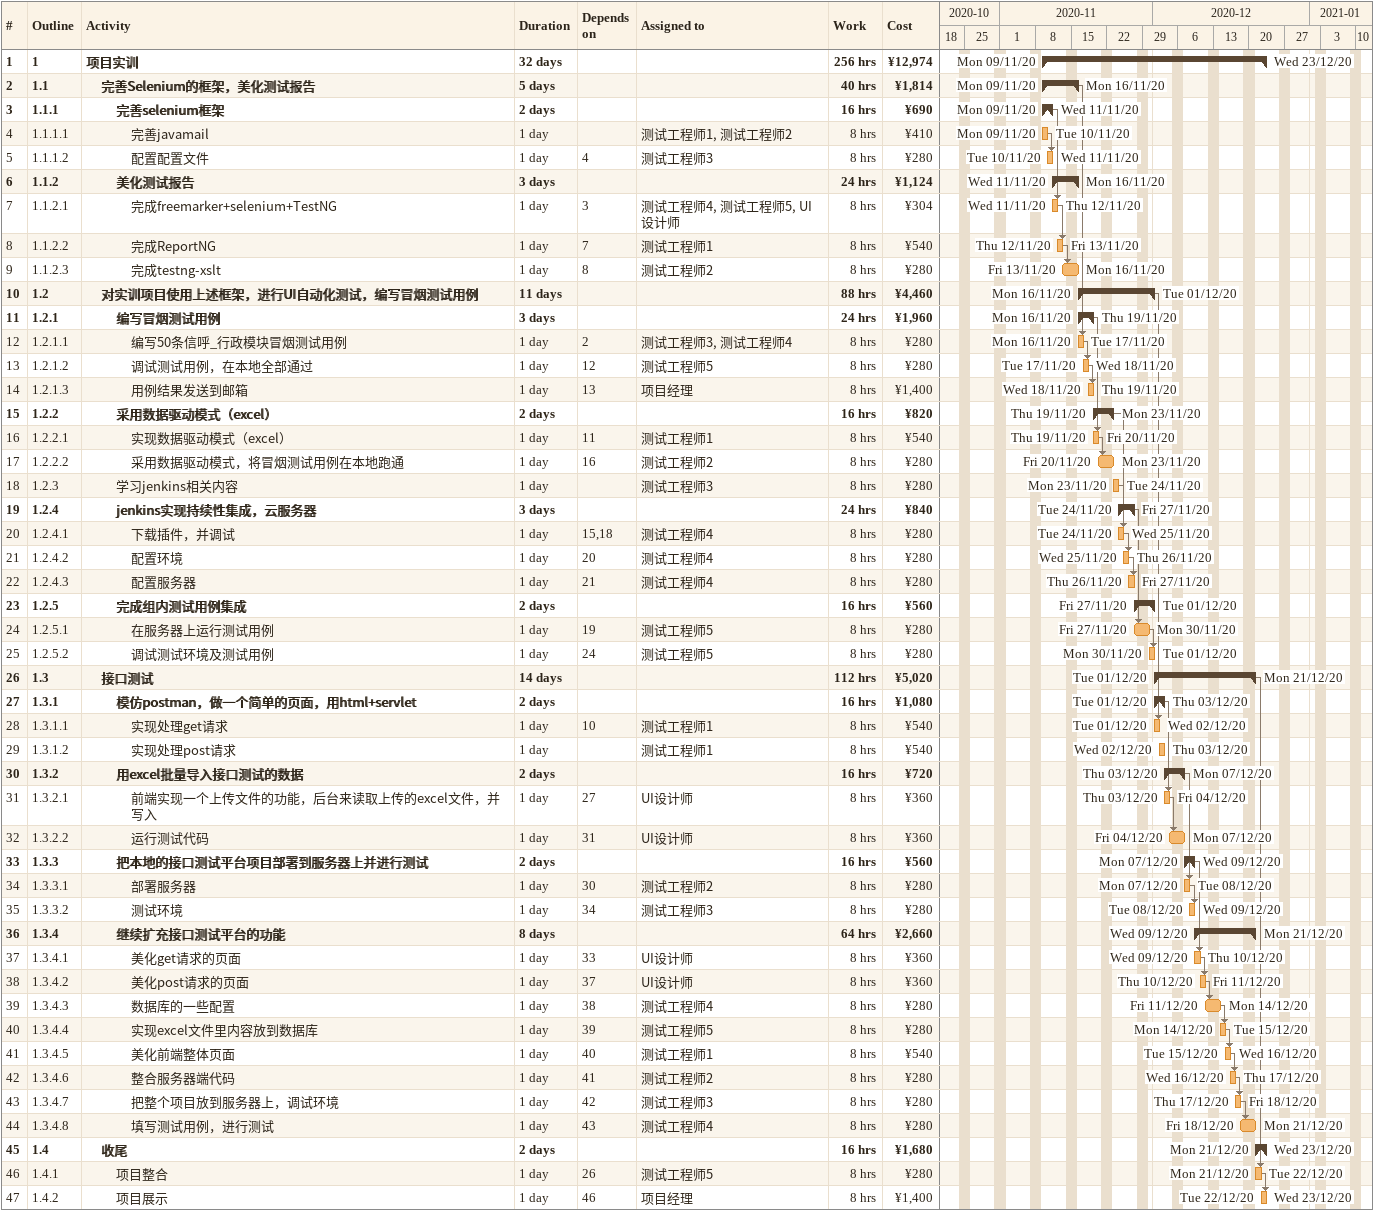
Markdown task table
| ID | WBS | Task | Duration | Start | Finish | Predecessors | Resources | Work (h) | Cost (¥) |
|---|---|---|---|---|---|---|---|---|---|
| 1 | 1 | **项目实训** | 32d | 2020-11-09 | 2020-12-23 |  |  | 256 | 12974 |
| 2 | 1.1 | **完善Selenium的框架，美化测试报告** | 5d | 2020-11-09 | 2020-11-16 |  |  | 40 | 1814 |
| 3 | 1.1.1 | **完善selenium框架** | 2d | 2020-11-09 | 2020-11-11 |  |  | 16 | 690 |
| 4 | 1.1.1.1 | 完善javamail | 1d | 2020-11-09 | 2020-11-10 |  | 测试工程师1, 测试工程师2 | 8 | 410 |
| 5 | 1.1.1.2 | 配置配置文件 | 1d | 2020-11-10 | 2020-11-11 | 4 | 测试工程师3 | 8 | 280 |
| 6 | 1.1.2 | **美化测试报告** | 3d | 2020-11-11 | 2020-11-16 |  |  | 24 | 1124 |
| 7 | 1.1.2.1 | 完成freemarker+selenium+TestNG | 1d | 2020-11-11 | 2020-11-12 | 3 | 测试工程师4, 测试工程师5, UI设计师 | 8 | 304 |
| 8 | 1.1.2.2 | 完成ReportNG | 1d | 2020-11-12 | 2020-11-13 | 7 | 测试工程师1 | 8 | 540 |
| 9 | 1.1.2.3 | 完成testng-xslt | 1d | 2020-11-13 | 2020-11-16 | 8 | 测试工程师2 | 8 | 280 |
| 10 | 1.2 | **对实训项目使用上述框架，进行UI自动化测试，编写冒烟测试用例** | 11d | 2020-11-16 | 2020-12-01 |  |  | 88 | 4460 |
| 11 | 1.2.1 | **编写冒烟测试用例** | 3d | 2020-11-16 | 2020-11-19 |  |  | 24 | 1960 |
| 12 | 1.2.1.1 | 编写50条信呼_行政模块冒烟测试用例 | 1d | 2020-11-16 | 2020-11-17 | 2 | 测试工程师3, 测试工程师4 | 8 | 280 |
| 13 | 1.2.1.2 | 调试测试用例，在本地全部通过 | 1d | 2020-11-17 | 2020-11-18 | 12 | 测试工程师5 | 8 | 280 |
| 14 | 1.2.1.3 | 用例结果发送到邮箱 | 1d | 2020-11-18 | 2020-11-19 | 13 | 项目经理 | 8 | 1400 |
| 15 | 1.2.2 | **采用数据驱动模式（excel）** | 2d | 2020-11-19 | 2020-11-23 |  |  | 16 | 820 |
| 16 | 1.2.2.1 | 实现数据驱动模式（excel） | 1d | 2020-11-19 | 2020-11-20 | 11 | 测试工程师1 | 8 | 540 |
| 17 | 1.2.2.2 | 采用数据驱动模式，将冒烟测试用例在本地跑通 | 1d | 2020-11-20 | 2020-11-23 | 16 | 测试工程师2 | 8 | 280 |
| 18 | 1.2.3 | 学习jenkins相关内容 | 1d | 2020-11-23 | 2020-11-24 |  | 测试工程师3 | 8 | 280 |
| 19 | 1.2.4 | **jenkins实现持续性集成，云服务器** | 3d | 2020-11-24 | 2020-11-27 |  |  | 24 | 840 |
| 20 | 1.2.4.1 | 下载插件，并调试 | 1d | 2020-11-24 | 2020-11-25 | 15, 18 | 测试工程师4 | 8 | 280 |
| 21 | 1.2.4.2 | 配置环境 | 1d | 2020-11-25 | 2020-11-26 | 20 | 测试工程师4 | 8 | 280 |
| 22 | 1.2.4.3 | 配置服务器 | 1d | 2020-11-26 | 2020-11-27 | 21 | 测试工程师4 | 8 | 280 |
| 23 | 1.2.5 | **完成组内测试用例集成** | 2d | 2020-11-27 | 2020-12-01 |  |  | 16 | 560 |
| 24 | 1.2.5.1 | 在服务器上运行测试用例 | 1d | 2020-11-27 | 2020-11-30 | 19 | 测试工程师5 | 8 | 280 |
| 25 | 1.2.5.2 | 调试测试环境及测试用例 | 1d | 2020-11-30 | 2020-12-01 | 24 | 测试工程师5 | 8 | 280 |
| 26 | 1.3 | **接口测试** | 14d | 2020-12-01 | 2020-12-21 |  |  | 112 | 5020 |
| 27 | 1.3.1 | **模仿postman，做一个简单的页面，用html+servlet** | 2d | 2020-12-01 | 2020-12-03 |  |  | 16 | 1080 |
| 28 | 1.3.1.1 | 实现处理get请求 | 1d | 2020-12-01 | 2020-12-02 | 10 | 测试工程师1 | 8 | 540 |
| 29 | 1.3.1.2 | 实现处理post请求 | 1d | 2020-12-02 | 2020-12-03 |  | 测试工程师1 | 8 | 540 |
| 30 | 1.3.2 | **用excel批量导入接口测试的数据** | 2d | 2020-12-03 | 2020-12-07 |  |  | 16 | 720 |
| 31 | 1.3.2.1 | 前端实现一个上传文件的功能，后台来读取上传的excel文件，并写入 | 1d | 2020-12-03 | 2020-12-04 | 27 | UI设计师 | 8 | 360 |
| 32 | 1.3.2.2 | 运行测试代码 | 1d | 2020-12-04 | 2020-12-07 | 31 | UI设计师 | 8 | 360 |
| 33 | 1.3.3 | **把本地的接口测试平台项目部署到服务器上并进行测试** | 2d | 2020-12-07 | 2020-12-09 |  |  | 16 | 560 |
| 34 | 1.3.3.1 | 部署服务器 | 1d | 2020-12-07 | 2020-12-08 | 30 | 测试工程师2 | 8 | 280 |
| 35 | 1.3.3.2 | 测试环境 | 1d | 2020-12-08 | 2020-12-09 | 34 | 测试工程师3 | 8 | 280 |
| 36 | 1.3.4 | **继续扩充接口测试平台的功能** | 8d | 2020-12-09 | 2020-12-21 |  |  | 64 | 2660 |
| 37 | 1.3.4.1 | 美化get请求的页面 | 1d | 2020-12-09 | 2020-12-10 | 33 | UI设计师 | 8 | 360 |
| 38 | 1.3.4.2 | 美化post请求的页面 | 1d | 2020-12-10 | 2020-12-11 | 37 | UI设计师 | 8 | 360 |
| 39 | 1.3.4.3 | 数据库的一些配置 | 1d | 2020-12-11 | 2020-12-14 | 38 | 测试工程师4 | 8 | 280 |
| 40 | 1.3.4.4 | 实现excel文件里内容放到数据库 | 1d | 2020-12-14 | 2020-12-15 | 39 | 测试工程师5 | 8 | 280 |
| 41 | 1.3.4.5 | 美化前端整体页面 | 1d | 2020-12-15 | 2020-12-16 | 40 | 测试工程师1 | 8 | 540 |
| 42 | 1.3.4.6 | 整合服务器端代码 | 1d | 2020-12-16 | 2020-12-17 | 41 | 测试工程师2 | 8 | 280 |
| 43 | 1.3.4.7 | 把整个项目放到服务器上，调试环境 | 1d | 2020-12-17 | 2020-12-18 | 42 | 测试工程师3 | 8 | 280 |
| 44 | 1.3.4.8 | 填写测试用例，进行测试 | 1d | 2020-12-18 | 2020-12-21 | 43 | 测试工程师4 | 8 | 280 |
| 45 | 1.4 | **收尾** | 2d | 2020-12-21 | 2020-12-23 |  |  | 16 | 1680 |
| 46 | 1.4.1 | 项目整合 | 1d | 2020-12-21 | 2020-12-22 | 26 | 测试工程师5 | 8 | 280 |
| 47 | 1.4.2 | 项目展示 | 1d | 2020-12-22 | 2020-12-23 | 46 | 项目经理 | 8 | 1400 |
